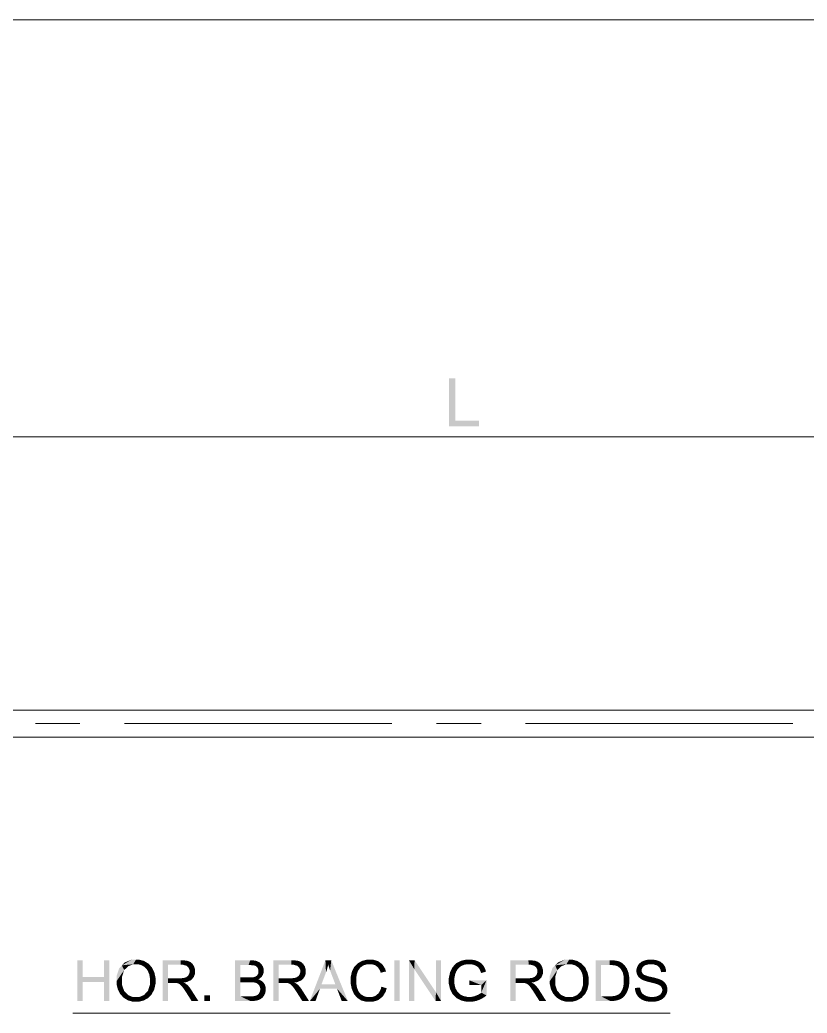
# Model space of a CAD drawing. Header units: millimetres. Extents: x 2 to 579, y 1 to 405.
# Drawn here: x 189.2 to 233.4, y 155.9 to 211.6 of the extents above; entities that cross this region are included whole.
import ezdxf

# ---------------------------------------------------------------- set-up
doc = ezdxf.new("R2010")
doc.units = ezdxf.units.MM
doc.linetypes.add('XKITLINE00', pattern=[0])
doc.layers.add('GraphicObject', color=6, linetype='Continuous', lineweight=0)
doc.layers.add('LinkedObject', color=7, linetype='Continuous', lineweight=0)

# ---------------------------------------------------------------- blocks, each defined once
blk = doc.blocks.new('*A3')
at = {"layer": 'GraphicObject', "color": 3, "linetype": 'XKITLINE00', "lineweight": 0}
blk.add_line((280.965, 211.629), (146.405, 211.629), dxfattribs=at)
blk = doc.blocks.new('*A4')
at = {"layer": 'LinkedObject'}
for points in [[(213.658, 191.525), (213.301, 188.825), (213.301, 191.525)], [(213.658, 189.144), (213.301, 188.825), (213.658, 191.525)], [(213.301, 188.825), (213.658, 189.144), (214.986, 188.825)], [(214.986, 188.825), (213.658, 189.144), (214.986, 189.144)], [(192.748, 157.949), (192.446, 156.602), (192.446, 158.889)], [(192.748, 157.949), (192.446, 158.889), (192.748, 158.889)], [(194.239, 158.889), (193.937, 157.949), (193.937, 158.889)], [(193.937, 157.679), (193.937, 157.949), (194.239, 158.889)], [(193.937, 157.679), (194.239, 158.889), (194.239, 156.602)], [(195.501, 158.928), (194.954, 158.606), (195.107, 158.767)], [(195.743, 158.928), (194.954, 158.606), (195.501, 158.928)], [(195.584, 158.667), (194.954, 158.606), (195.743, 158.928)], [(195.584, 158.667), (195.743, 158.928), (195.745, 158.667)], [(195.743, 158.928), (195.858, 158.667), (195.745, 158.667)], [(196.187, 158.852), (195.743, 158.928), (195.901, 158.928)], [(196.314, 158.777), (195.743, 158.928), (196.187, 158.852)], [(196.062, 158.61), (195.743, 158.928), (196.314, 158.777)], [(195.858, 158.667), (195.743, 158.928), (196.062, 158.61)], [(196.062, 158.61), (196.314, 158.777), (196.153, 158.553)], [(196.314, 158.777), (196.244, 158.495), (196.153, 158.553)], [(196.244, 158.495), (196.314, 158.777), (196.382, 158.334)], [(196.635, 158.49), (196.314, 158.777), (196.441, 158.701)], [(196.701, 158.355), (196.314, 158.777), (196.635, 158.49)], [(196.382, 158.334), (196.314, 158.777), (196.701, 158.355)], [(197.532, 157.881), (197.23, 156.602), (197.23, 158.889)], [(197.23, 158.889), (197.532, 158.637), (197.532, 157.881)], [(198.255, 158.637), (197.23, 158.889), (198.242, 158.889)], [(197.532, 158.637), (197.23, 158.889), (198.255, 158.637)], [(198.242, 158.889), (198.382, 158.637), (198.255, 158.637)], [(198.627, 158.858), (198.242, 158.889), (198.395, 158.889)], [(198.707, 158.827), (198.242, 158.889), (198.627, 158.858)], [(198.568, 158.585), (198.242, 158.889), (198.707, 158.827)], [(198.382, 158.637), (198.242, 158.889), (198.568, 158.585)], [(198.707, 158.827), (198.627, 158.533), (198.568, 158.585)], [(198.786, 158.797), (198.627, 158.533), (198.707, 158.827)], [(198.627, 158.533), (198.786, 158.797), (198.686, 158.481)], [(198.686, 158.481), (198.786, 158.797), (198.96, 158.61)], [(198.96, 158.61), (198.786, 158.797), (198.913, 158.688)], [(201.292, 158.889), (201.594, 157.659), (201.292, 156.602)], [(201.594, 157.929), (201.594, 157.659), (201.292, 158.889)], [(201.292, 158.889), (201.594, 158.619), (201.594, 157.929)], [(202.052, 158.619), (201.292, 158.889), (202.15, 158.889)], [(201.594, 158.619), (201.292, 158.889), (202.052, 158.619)], [(202.052, 158.619), (202.15, 158.889), (202.175, 158.619)], [(202.15, 158.889), (202.35, 158.603), (202.175, 158.619)], [(202.281, 158.889), (202.35, 158.603), (202.15, 158.889)], [(202.492, 158.854), (202.35, 158.603), (202.281, 158.889)], [(202.35, 158.603), (202.492, 158.854), (202.401, 158.587)], [(202.401, 158.587), (202.492, 158.854), (202.451, 158.571)], [(202.451, 158.571), (202.492, 158.854), (202.571, 158.82)], [(202.571, 158.82), (202.53, 158.512), (202.451, 158.571)], [(202.65, 158.785), (202.53, 158.512), (202.571, 158.82)], [(202.774, 158.678), (202.53, 158.512), (202.65, 158.785)], [(203.741, 157.881), (203.439, 156.602), (203.439, 158.889)], [(203.439, 158.889), (203.741, 158.637), (203.741, 157.881)], [(204.464, 158.637), (203.439, 158.889), (204.451, 158.889)], [(203.741, 158.637), (203.439, 158.889), (204.464, 158.637)], [(204.451, 158.889), (204.591, 158.637), (204.464, 158.637)], [(204.836, 158.858), (204.451, 158.889), (204.604, 158.889)], [(204.916, 158.827), (204.451, 158.889), (204.836, 158.858)], [(204.777, 158.585), (204.451, 158.889), (204.916, 158.827)], [(204.591, 158.637), (204.451, 158.889), (204.777, 158.585)], [(204.916, 158.827), (204.836, 158.533), (204.777, 158.585)], [(204.995, 158.797), (204.836, 158.533), (204.916, 158.827)], [(204.836, 158.533), (204.995, 158.797), (204.895, 158.481)], [(204.895, 158.481), (204.995, 158.797), (205.169, 158.61)], [(205.169, 158.61), (204.995, 158.797), (205.122, 158.688)], [(206.367, 158.889), (206.398, 158.211), (205.489, 156.602)], [(206.398, 158.211), (206.367, 158.889), (206.437, 158.32)], [(206.437, 158.32), (206.367, 158.889), (206.498, 158.539)], [(206.498, 158.539), (206.367, 158.889), (206.521, 158.649)], [(206.693, 158.889), (206.521, 158.649), (206.367, 158.889)], [(206.521, 158.649), (206.693, 158.889), (206.548, 158.556)], [(206.548, 158.556), (206.693, 158.889), (206.629, 158.318)], [(206.629, 158.318), (206.693, 158.889), (206.683, 158.173)], [(206.683, 158.173), (206.693, 158.889), (206.923, 157.542)], [(206.923, 157.542), (206.693, 158.889), (207.017, 157.295)], [(207.017, 157.295), (206.693, 158.889), (207.626, 156.602)], [(208.307, 158.79), (208.325, 158.48), (208.181, 158.721)], [(208.433, 158.859), (208.723, 158.67), (208.307, 158.79)], [(208.307, 158.79), (208.723, 158.67), (208.502, 158.606)], [(208.325, 158.48), (208.307, 158.79), (208.414, 158.543)], [(208.414, 158.543), (208.307, 158.79), (208.502, 158.606)], [(208.709, 158.928), (208.723, 158.67), (208.433, 158.859)], [(208.861, 158.928), (208.723, 158.67), (208.709, 158.928)], [(208.723, 158.67), (208.861, 158.928), (208.854, 158.67)], [(208.861, 158.928), (208.969, 158.67), (208.854, 158.67)], [(209.32, 158.841), (208.861, 158.928), (209.032, 158.928)], [(209.437, 158.753), (208.861, 158.928), (209.32, 158.841)], [(209.159, 158.613), (208.861, 158.928), (209.437, 158.753)], [(208.969, 158.67), (208.861, 158.928), (209.159, 158.613)], [(210.527, 158.889), (210.225, 156.602), (210.225, 158.889)], [(210.527, 156.602), (210.225, 156.602), (210.527, 158.889)], [(211.057, 158.889), (211.348, 158.397), (211.057, 156.602)], [(211.348, 158.397), (211.057, 158.889), (211.368, 158.889)], [(211.348, 158.397), (211.368, 158.889), (212.546, 156.602)], [(212.546, 156.602), (211.368, 158.889), (212.567, 157.094)], [(212.857, 158.889), (212.567, 157.094), (212.567, 158.889)], [(212.857, 156.602), (212.567, 157.094), (212.857, 158.889)], [(213.831, 158.788), (213.429, 158.358), (213.7, 158.717)], [(214, 158.575), (213.429, 158.358), (213.831, 158.788)], [(214.264, 158.928), (213.831, 158.788), (213.962, 158.858)], [(214.331, 158.67), (213.831, 158.788), (214.264, 158.928)], [(213.831, 158.788), (214.076, 158.606), (214, 158.575)], [(214.076, 158.606), (213.831, 158.788), (214.152, 158.638)], [(214.152, 158.638), (213.831, 158.788), (214.331, 158.67)], [(214.435, 158.67), (214.264, 158.928), (214.434, 158.928)], [(214.331, 158.67), (214.264, 158.928), (214.435, 158.67)], [(214.434, 158.928), (214.522, 158.67), (214.435, 158.67)], [(214.558, 158.928), (214.522, 158.67), (214.434, 158.928)], [(214.522, 158.67), (214.558, 158.928), (214.679, 158.639)], [(214.883, 158.848), (214.558, 158.928), (214.783, 158.888)], [(214.679, 158.639), (214.558, 158.928), (214.883, 158.848)], [(214.679, 158.639), (214.883, 158.848), (214.75, 158.609)], [(214.883, 158.848), (214.821, 158.579), (214.75, 158.609)], [(214.821, 158.579), (214.883, 158.848), (214.93, 158.499)], [(215.14, 158.696), (214.883, 158.848), (214.983, 158.807)], [(215.197, 158.624), (214.883, 158.848), (215.14, 158.696)], [(214.93, 158.499), (214.883, 158.848), (215.197, 158.624)], [(217.044, 157.881), (216.743, 156.602), (216.743, 158.889)], [(216.743, 158.889), (217.044, 158.637), (217.044, 157.881)], [(217.767, 158.637), (216.743, 158.889), (217.755, 158.889)], [(217.044, 158.637), (216.743, 158.889), (217.767, 158.637)], [(217.755, 158.889), (217.894, 158.637), (217.767, 158.637)], [(218.139, 158.858), (217.755, 158.889), (217.907, 158.889)], [(218.219, 158.827), (217.755, 158.889), (218.139, 158.858)], [(218.08, 158.585), (217.755, 158.889), (218.219, 158.827)], [(217.894, 158.637), (217.755, 158.889), (218.08, 158.585)], [(218.219, 158.827), (218.139, 158.533), (218.08, 158.585)], [(218.298, 158.797), (218.139, 158.533), (218.219, 158.827)], [(218.139, 158.533), (218.298, 158.797), (218.198, 158.481)], [(218.198, 158.481), (218.298, 158.797), (218.473, 158.61)], [(218.473, 158.61), (218.298, 158.797), (218.425, 158.688)], [(219.803, 158.928), (219.255, 158.606), (219.408, 158.767)], [(220.044, 158.928), (219.255, 158.606), (219.803, 158.928)], [(219.885, 158.667), (219.255, 158.606), (220.044, 158.928)], [(219.885, 158.667), (220.044, 158.928), (220.046, 158.667)], [(220.044, 158.928), (220.159, 158.667), (220.046, 158.667)], [(220.488, 158.852), (220.044, 158.928), (220.203, 158.928)], [(220.615, 158.777), (220.044, 158.928), (220.488, 158.852)], [(220.363, 158.61), (220.044, 158.928), (220.615, 158.777)], [(220.159, 158.667), (220.044, 158.928), (220.363, 158.61)], [(220.363, 158.61), (220.615, 158.777), (220.454, 158.553)], [(220.615, 158.777), (220.545, 158.495), (220.454, 158.553)], [(220.545, 158.495), (220.615, 158.777), (220.683, 158.334)], [(220.936, 158.49), (220.615, 158.777), (220.742, 158.701)], [(221.002, 158.355), (220.615, 158.777), (220.936, 158.49)], [(220.683, 158.334), (220.615, 158.777), (221.002, 158.355)], [(221.527, 158.889), (221.829, 158.619), (221.527, 156.602)], [(222.309, 158.619), (221.527, 158.889), (222.314, 158.889)], [(221.829, 158.619), (221.527, 158.889), (222.309, 158.619)], [(222.314, 158.889), (222.444, 158.619), (222.309, 158.619)], [(222.447, 158.889), (222.444, 158.619), (222.314, 158.889)], [(222.447, 158.889), (222.64, 158.596), (222.444, 158.619)], [(222.651, 158.873), (222.64, 158.596), (222.447, 158.889)], [(222.721, 158.856), (222.64, 158.596), (222.651, 158.873)], [(222.721, 158.856), (222.701, 158.572), (222.64, 158.596)], [(222.701, 158.572), (222.721, 158.856), (222.785, 158.54)], [(222.987, 158.752), (222.721, 158.856), (222.819, 158.834)], [(223.056, 158.692), (222.721, 158.856), (222.987, 158.752)], [(222.928, 158.411), (222.721, 158.856), (223.056, 158.692)], [(222.785, 158.54), (222.721, 158.856), (222.928, 158.411)], [(224.107, 158.811), (224.232, 158.56), (223.963, 158.696)], [(224.295, 158.61), (224.107, 158.811), (224.201, 158.85)], [(224.232, 158.56), (224.107, 158.811), (224.295, 158.61)], [(224.295, 158.889), (224.495, 158.66), (224.201, 158.85)], [(224.201, 158.85), (224.495, 158.66), (224.295, 158.61)], [(224.505, 158.928), (224.495, 158.66), (224.295, 158.889)], [(224.62, 158.928), (224.495, 158.66), (224.505, 158.928)], [(224.495, 158.66), (224.62, 158.928), (224.632, 158.66)], [(224.62, 158.928), (224.764, 158.66), (224.632, 158.66)], [(224.971, 158.887), (224.62, 158.928), (224.747, 158.928)], [(225.068, 158.846), (224.62, 158.928), (224.971, 158.887)], [(224.963, 158.605), (224.62, 158.928), (225.068, 158.846)], [(224.764, 158.66), (224.62, 158.928), (224.963, 158.605)], [(225.068, 158.846), (225.03, 158.549), (224.963, 158.605)], [(225.165, 158.805), (225.03, 158.549), (225.068, 158.846)], [(225.03, 158.549), (225.165, 158.805), (225.098, 158.494)], [(225.098, 158.494), (225.165, 158.805), (225.367, 158.605)], [(225.367, 158.605), (225.165, 158.805), (225.314, 158.684)], [(194.954, 158.606), (194.648, 157.715), (194.801, 158.445)], [(195.075, 158.336), (194.648, 157.715), (194.954, 158.606)], [(194.801, 158.445), (194.648, 157.715), (194.648, 158)], [(194.959, 157.968), (194.648, 157.715), (195.075, 158.336)], [(195.307, 158.557), (194.954, 158.606), (195.584, 158.667)], [(194.954, 158.606), (195.307, 158.557), (195.191, 158.447)], [(195.075, 158.336), (194.954, 158.606), (195.191, 158.447)], [(196.382, 158.334), (196.701, 158.355), (196.429, 158.23)], [(196.701, 158.355), (196.477, 158.126), (196.429, 158.23)], [(196.477, 158.126), (196.701, 158.355), (196.524, 157.882)], [(196.524, 157.882), (196.701, 158.355), (196.835, 157.913)], [(196.835, 157.913), (196.701, 158.355), (196.768, 158.22)], [(198.96, 158.61), (198.744, 158.347), (198.686, 158.481)], [(198.714, 158.108), (199.055, 158.265), (198.898, 157.855)], [(198.744, 158.211), (199.055, 158.265), (198.714, 158.108)], [(199.008, 158.532), (198.744, 158.347), (198.96, 158.61)], [(199.055, 158.359), (198.744, 158.347), (199.008, 158.532)], [(199.055, 158.265), (198.744, 158.347), (199.055, 158.359)], [(198.744, 158.347), (199.055, 158.265), (198.744, 158.266)], [(199.055, 158.265), (198.744, 158.211), (198.744, 158.266)], [(198.898, 157.855), (199.055, 158.265), (198.977, 157.938)], [(198.977, 157.938), (199.055, 158.265), (199.055, 158.143)], [(202.819, 158.606), (202.53, 158.512), (202.774, 158.678)], [(202.53, 158.512), (202.819, 158.606), (202.557, 158.469)], [(202.819, 158.606), (202.584, 158.425), (202.557, 158.469)], [(202.582, 158.109), (202.909, 158.304), (202.829, 158.028)], [(202.612, 158.208), (202.909, 158.304), (202.582, 158.109)], [(202.584, 158.425), (202.819, 158.606), (202.612, 158.325)], [(202.612, 158.325), (202.819, 158.606), (202.909, 158.304)], [(202.909, 158.304), (202.612, 158.268), (202.612, 158.325)], [(202.612, 158.268), (202.909, 158.304), (202.612, 158.208)], [(202.909, 158.383), (202.819, 158.606), (202.864, 158.534)], [(202.909, 158.304), (202.819, 158.606), (202.909, 158.383)], [(202.829, 158.028), (202.909, 158.304), (202.869, 158.093)], [(202.869, 158.093), (202.909, 158.304), (202.909, 158.231)], [(205.169, 158.61), (204.953, 158.347), (204.895, 158.481)], [(204.923, 158.108), (205.264, 158.265), (205.107, 157.855)], [(204.953, 158.211), (205.264, 158.265), (204.923, 158.108)], [(205.217, 158.532), (204.953, 158.347), (205.169, 158.61)], [(205.264, 158.359), (204.953, 158.347), (205.217, 158.532)], [(205.264, 158.265), (204.953, 158.347), (205.264, 158.359)], [(204.953, 158.347), (205.264, 158.265), (204.953, 158.266)], [(205.264, 158.265), (204.953, 158.211), (204.953, 158.266)], [(205.107, 157.855), (205.264, 158.265), (205.186, 157.938)], [(205.186, 157.938), (205.264, 158.265), (205.264, 158.143)], [(205.489, 156.602), (206.398, 158.211), (206.146, 157.542)], [(208.129, 158.097), (207.782, 157.941), (207.851, 158.253)], [(208.165, 158.204), (207.851, 158.253), (207.919, 158.386)], [(208.129, 158.097), (207.851, 158.253), (208.165, 158.204)], [(207.987, 158.519), (208.325, 158.48), (207.919, 158.386)], [(207.919, 158.386), (208.325, 158.48), (208.201, 158.31)], [(208.165, 158.204), (207.919, 158.386), (208.201, 158.31)], [(208.181, 158.721), (208.325, 158.48), (207.987, 158.519)], [(209.159, 158.613), (209.437, 158.753), (209.235, 158.556)], [(209.437, 158.753), (209.31, 158.499), (209.235, 158.556)], [(209.31, 158.499), (209.437, 158.753), (209.426, 158.317)], [(209.426, 158.317), (209.437, 158.753), (209.763, 158.262)], [(209.426, 158.317), (209.763, 158.262), (209.466, 158.192)], [(209.717, 158.42), (209.437, 158.753), (209.554, 158.666)], [(209.763, 158.262), (209.437, 158.753), (209.717, 158.42)], [(211.057, 156.602), (211.348, 158.397), (211.348, 156.602)], [(213.429, 158.358), (213.289, 157.902), (213.359, 158.213)], [(213.644, 158.108), (213.289, 157.902), (213.429, 158.358)], [(213.7, 158.717), (213.429, 158.358), (213.499, 158.503)], [(213.878, 158.492), (213.429, 158.358), (214, 158.575)], [(213.832, 158.44), (213.429, 158.358), (213.878, 158.492)], [(213.786, 158.389), (213.429, 158.358), (213.832, 158.44)], [(213.713, 158.275), (213.429, 158.358), (213.786, 158.389)], [(213.429, 158.358), (213.713, 158.275), (213.688, 158.214)], [(213.644, 158.108), (213.429, 158.358), (213.688, 158.214)], [(214.93, 158.499), (215.197, 158.624), (214.969, 158.449)], [(215.197, 158.624), (215.007, 158.399), (214.969, 158.449)], [(215.007, 158.399), (215.197, 158.624), (215.071, 158.262)], [(215.071, 158.262), (215.197, 158.624), (215.341, 158.365)], [(215.071, 158.262), (215.341, 158.365), (215.096, 158.175)], [(215.096, 158.175), (215.341, 158.365), (215.37, 158.249)], [(215.341, 158.365), (215.197, 158.624), (215.254, 158.552)], [(218.473, 158.61), (218.257, 158.347), (218.198, 158.481)], [(218.226, 158.108), (218.568, 158.265), (218.41, 157.855)], [(218.257, 158.211), (218.568, 158.265), (218.226, 158.108)], [(218.52, 158.532), (218.257, 158.347), (218.473, 158.61)], [(218.568, 158.359), (218.257, 158.347), (218.52, 158.532)], [(218.568, 158.265), (218.257, 158.347), (218.568, 158.359)], [(218.257, 158.347), (218.568, 158.265), (218.257, 158.266)], [(218.568, 158.265), (218.257, 158.211), (218.257, 158.266)], [(218.41, 157.855), (218.568, 158.265), (218.489, 157.938)], [(218.489, 157.938), (218.568, 158.265), (218.568, 158.143)], [(219.255, 158.606), (218.949, 157.715), (219.102, 158.445)], [(219.376, 158.336), (218.949, 157.715), (219.255, 158.606)], [(219.102, 158.445), (218.949, 157.715), (218.949, 158)], [(219.261, 157.968), (218.949, 157.715), (219.376, 158.336)], [(219.608, 158.557), (219.255, 158.606), (219.885, 158.667)], [(219.255, 158.606), (219.608, 158.557), (219.492, 158.447)], [(219.376, 158.336), (219.255, 158.606), (219.492, 158.447)], [(220.683, 158.334), (221.002, 158.355), (220.73, 158.23)], [(221.002, 158.355), (220.778, 158.126), (220.73, 158.23)], [(220.778, 158.126), (221.002, 158.355), (220.825, 157.882)], [(220.825, 157.882), (221.002, 158.355), (221.136, 157.913)], [(221.136, 157.913), (221.002, 158.355), (221.069, 158.22)], [(221.527, 156.602), (221.829, 158.619), (221.829, 156.872)], [(223.056, 158.692), (222.987, 158.314), (222.928, 158.411)], [(223.146, 158.616), (222.987, 158.314), (223.056, 158.692)], [(223.281, 158.421), (222.987, 158.314), (223.146, 158.616)], [(222.987, 158.314), (223.281, 158.421), (223.046, 158.218)], [(223.046, 158.218), (223.281, 158.421), (223.326, 158.302)], [(223.326, 158.302), (223.105, 157.942), (223.046, 158.218)], [(223.371, 158.183), (223.105, 157.942), (223.326, 158.302)], [(223.914, 158.621), (223.816, 158.297), (223.865, 158.546)], [(224.169, 158.509), (223.816, 158.297), (223.914, 158.621)], [(223.865, 158.546), (223.816, 158.297), (223.816, 158.384)], [(224.107, 158.388), (223.816, 158.297), (224.169, 158.509)], [(223.816, 158.297), (224.107, 158.388), (224.107, 158.317)], [(224.107, 158.255), (223.816, 158.297), (224.107, 158.317)], [(223.816, 158.297), (224.107, 158.255), (223.816, 158.218)], [(223.816, 158.218), (224.107, 158.255), (223.856, 158.076)], [(223.856, 158.076), (224.107, 158.255), (223.896, 158.012)], [(223.896, 158.012), (224.107, 158.255), (224.151, 158.154)], [(223.963, 158.696), (224.232, 158.56), (223.914, 158.621)], [(223.914, 158.621), (224.232, 158.56), (224.169, 158.509)], [(225.367, 158.605), (225.177, 158.33), (225.098, 158.494)], [(225.419, 158.525), (225.177, 158.33), (225.367, 158.605)], [(225.475, 158.345), (225.177, 158.33), (225.419, 158.525)], [(225.479, 158.244), (225.177, 158.33), (225.475, 158.345)], [(225.177, 158.33), (225.479, 158.244), (225.188, 158.221)], [(192.748, 157.679), (192.446, 156.602), (192.748, 157.949)], [(192.446, 156.602), (192.748, 157.679), (192.748, 156.602)], [(192.748, 157.949), (193.937, 157.679), (192.748, 157.679)], [(193.937, 157.949), (193.937, 157.679), (192.748, 157.949)], [(193.937, 157.679), (194.239, 156.602), (193.937, 156.602)], [(194.648, 157.715), (194.959, 157.968), (194.959, 157.71)], [(194.648, 157.715), (194.959, 157.504), (194.648, 157.565)], [(194.959, 157.504), (194.648, 157.715), (194.959, 157.71)], [(196.413, 157.182), (196.835, 157.742), (196.694, 157.12)], [(196.524, 157.522), (196.835, 157.742), (196.413, 157.182)], [(196.524, 157.743), (196.835, 157.913), (196.835, 157.742)], [(196.524, 157.882), (196.835, 157.913), (196.524, 157.743)], [(196.835, 157.742), (196.524, 157.522), (196.524, 157.743)], [(196.694, 157.12), (196.835, 157.742), (196.765, 157.257)], [(196.765, 157.257), (196.835, 157.742), (196.835, 157.568)], [(197.532, 157.881), (197.532, 157.618), (197.23, 156.602)], [(197.883, 157.618), (197.532, 157.881), (198.182, 157.881)], [(197.532, 157.618), (197.532, 157.881), (197.883, 157.618)], [(197.883, 157.618), (198.182, 157.881), (197.941, 157.618)], [(197.941, 157.618), (198.182, 157.881), (198.025, 157.612)], [(198.025, 157.612), (198.182, 157.881), (198.051, 157.607)], [(198.051, 157.607), (198.182, 157.881), (198.086, 157.598)], [(198.086, 157.598), (198.182, 157.881), (198.155, 157.568)], [(198.155, 157.568), (198.182, 157.881), (198.285, 157.881)], [(198.155, 157.568), (198.285, 157.881), (198.189, 157.546)], [(198.285, 157.881), (198.412, 157.643), (198.189, 157.546)], [(198.189, 157.546), (198.412, 157.643), (198.223, 157.524)], [(198.412, 157.643), (198.299, 157.448), (198.223, 157.524)], [(198.447, 157.902), (198.412, 157.643), (198.285, 157.881)], [(198.472, 157.614), (198.299, 157.448), (198.412, 157.643)], [(198.412, 157.643), (198.447, 157.902), (198.576, 157.665)], [(198.506, 157.923), (198.898, 157.855), (198.447, 157.902)], [(198.819, 157.771), (198.447, 157.902), (198.898, 157.855)], [(198.576, 157.665), (198.447, 157.902), (198.819, 157.771)], [(198.564, 157.945), (198.898, 157.855), (198.506, 157.923)], [(198.898, 157.855), (198.564, 157.945), (198.653, 158.014)], [(198.684, 158.061), (198.898, 157.855), (198.653, 158.014)], [(198.714, 158.108), (198.898, 157.855), (198.684, 158.061)], [(201.292, 156.602), (201.594, 157.659), (201.594, 156.872)], [(202.124, 157.659), (201.594, 157.929), (202.089, 157.929)], [(201.594, 157.659), (201.594, 157.929), (202.124, 157.659)], [(202.233, 157.659), (202.089, 157.929), (202.19, 157.929)], [(202.124, 157.659), (202.089, 157.929), (202.233, 157.659)], [(202.335, 157.942), (202.59, 157.819), (202.19, 157.929)], [(202.19, 157.929), (202.59, 157.819), (202.233, 157.659)], [(202.233, 157.659), (202.59, 157.819), (202.401, 157.64)], [(202.379, 157.955), (202.67, 157.859), (202.335, 157.942)], [(202.59, 157.819), (202.335, 157.942), (202.67, 157.859)], [(202.436, 157.972), (202.67, 157.859), (202.379, 157.955)], [(202.59, 157.819), (202.459, 157.62), (202.401, 157.64)], [(202.524, 158.029), (202.67, 157.859), (202.436, 157.972)], [(202.459, 157.62), (202.59, 157.819), (202.517, 157.601)], [(202.517, 157.601), (202.59, 157.819), (202.609, 157.535)], [(202.829, 158.028), (202.524, 158.029), (202.582, 158.109)], [(202.79, 157.963), (202.524, 158.029), (202.829, 158.028)], [(202.67, 157.859), (202.524, 158.029), (202.79, 157.963)], [(202.852, 157.685), (202.59, 157.819), (202.693, 157.788)], [(202.609, 157.535), (202.59, 157.819), (202.852, 157.685)], [(202.609, 157.535), (202.852, 157.685), (202.642, 157.488)], [(202.642, 157.488), (202.852, 157.685), (202.675, 157.441)], [(202.675, 157.441), (202.852, 157.685), (202.908, 157.611)], [(203.741, 157.881), (203.741, 157.618), (203.439, 156.602)], [(204.092, 157.618), (203.741, 157.881), (204.391, 157.881)], [(203.741, 157.618), (203.741, 157.881), (204.092, 157.618)], [(204.092, 157.618), (204.391, 157.881), (204.15, 157.618)], [(204.15, 157.618), (204.391, 157.881), (204.234, 157.612)], [(204.234, 157.612), (204.391, 157.881), (204.26, 157.607)], [(204.26, 157.607), (204.391, 157.881), (204.295, 157.598)], [(204.295, 157.598), (204.391, 157.881), (204.364, 157.568)], [(204.364, 157.568), (204.391, 157.881), (204.494, 157.881)], [(204.364, 157.568), (204.494, 157.881), (204.398, 157.546)], [(204.494, 157.881), (204.621, 157.643), (204.398, 157.546)], [(204.398, 157.546), (204.621, 157.643), (204.432, 157.524)], [(204.621, 157.643), (204.508, 157.448), (204.432, 157.524)], [(204.656, 157.902), (204.621, 157.643), (204.494, 157.881)], [(204.681, 157.614), (204.508, 157.448), (204.621, 157.643)], [(204.621, 157.643), (204.656, 157.902), (204.786, 157.665)], [(204.715, 157.923), (205.107, 157.855), (204.656, 157.902)], [(205.028, 157.771), (204.656, 157.902), (205.107, 157.855)], [(204.786, 157.665), (204.656, 157.902), (205.028, 157.771)], [(204.773, 157.945), (205.107, 157.855), (204.715, 157.923)], [(205.107, 157.855), (204.773, 157.945), (204.862, 158.014)], [(204.893, 158.061), (205.107, 157.855), (204.862, 158.014)], [(204.923, 158.108), (205.107, 157.855), (204.893, 158.061)], [(208.093, 157.877), (207.782, 157.941), (208.129, 158.097)], [(207.782, 157.941), (208.093, 157.877), (207.782, 157.763)], [(207.782, 157.763), (208.093, 157.877), (208.093, 157.764)], [(208.093, 157.764), (207.782, 157.599), (207.782, 157.763)], [(208.093, 157.618), (207.782, 157.599), (208.093, 157.764)], [(213.6, 157.877), (213.289, 157.902), (213.644, 158.108)], [(213.289, 157.902), (213.6, 157.877), (213.289, 157.735)], [(213.289, 157.735), (213.6, 157.877), (213.6, 157.753)], [(213.6, 157.6), (213.289, 157.735), (213.6, 157.753)], [(213.289, 157.735), (213.43, 157.125), (213.289, 157.566)], [(213.6, 157.6), (213.43, 157.125), (213.289, 157.735)], [(214.435, 157.768), (215.107, 157.499), (214.435, 157.499)], [(215.405, 157.768), (215.107, 157.499), (214.435, 157.768)], [(215.107, 157.073), (215.405, 157.768), (215.405, 156.92)], [(215.107, 157.499), (215.405, 157.768), (215.107, 157.073)], [(217.044, 157.881), (217.044, 157.618), (216.743, 156.602)], [(217.395, 157.618), (217.044, 157.881), (217.694, 157.881)], [(217.044, 157.618), (217.044, 157.881), (217.395, 157.618)], [(217.395, 157.618), (217.694, 157.881), (217.453, 157.618)], [(217.453, 157.618), (217.694, 157.881), (217.537, 157.612)], [(217.537, 157.612), (217.694, 157.881), (217.563, 157.607)], [(217.563, 157.607), (217.694, 157.881), (217.598, 157.598)], [(217.598, 157.598), (217.694, 157.881), (217.667, 157.568)], [(217.667, 157.568), (217.694, 157.881), (217.797, 157.881)], [(217.667, 157.568), (217.797, 157.881), (217.701, 157.546)], [(217.797, 157.881), (217.924, 157.643), (217.701, 157.546)], [(217.701, 157.546), (217.924, 157.643), (217.735, 157.524)], [(217.924, 157.643), (217.811, 157.448), (217.735, 157.524)], [(217.96, 157.902), (217.924, 157.643), (217.797, 157.881)], [(217.984, 157.614), (217.811, 157.448), (217.924, 157.643)], [(217.924, 157.643), (217.96, 157.902), (218.089, 157.665)], [(218.018, 157.923), (218.41, 157.855), (217.96, 157.902)], [(218.332, 157.771), (217.96, 157.902), (218.41, 157.855)], [(218.089, 157.665), (217.96, 157.902), (218.332, 157.771)], [(218.076, 157.945), (218.41, 157.855), (218.018, 157.923)], [(218.41, 157.855), (218.076, 157.945), (218.165, 158.014)], [(218.196, 158.061), (218.41, 157.855), (218.165, 158.014)], [(218.226, 158.108), (218.41, 157.855), (218.196, 158.061)], [(218.949, 157.715), (219.261, 157.968), (219.261, 157.71)], [(218.949, 157.715), (219.261, 157.504), (218.949, 157.565)], [(219.261, 157.504), (218.949, 157.715), (219.261, 157.71)], [(220.714, 157.182), (221.136, 157.742), (220.995, 157.12)], [(220.825, 157.522), (221.136, 157.742), (220.714, 157.182)], [(220.825, 157.743), (221.136, 157.913), (221.136, 157.742)], [(220.825, 157.882), (221.136, 157.913), (220.825, 157.743)], [(221.136, 157.742), (220.825, 157.522), (220.825, 157.743)], [(220.995, 157.12), (221.136, 157.742), (221.066, 157.257)], [(221.066, 157.257), (221.136, 157.742), (221.136, 157.568)], [(223.416, 157.911), (223.105, 157.942), (223.371, 158.183)], [(223.416, 157.758), (223.105, 157.942), (223.416, 157.911)], [(223.105, 157.942), (223.416, 157.758), (223.105, 157.763)], [(223.416, 157.758), (223.105, 157.633), (223.105, 157.763)], [(223.416, 157.628), (223.105, 157.633), (223.416, 157.758)], [(224.151, 158.154), (224.058, 157.842), (223.896, 158.012)], [(223.896, 158.012), (224.058, 157.842), (223.936, 157.949)], [(224.195, 158.114), (224.058, 157.842), (224.151, 158.154)], [(224.058, 157.842), (224.195, 158.114), (224.14, 157.799)], [(224.14, 157.799), (224.195, 158.114), (224.239, 158.074)], [(224.14, 157.799), (224.239, 158.074), (224.203, 157.765)], [(224.203, 157.765), (224.239, 158.074), (224.423, 157.694)], [(224.423, 157.694), (224.239, 158.074), (224.467, 157.993)], [(224.423, 157.694), (224.467, 157.993), (224.58, 157.656)], [(224.58, 157.656), (224.467, 157.993), (224.651, 157.951)], [(224.58, 157.656), (224.651, 157.951), (224.738, 157.618)], [(224.738, 157.618), (224.651, 157.951), (224.836, 157.909)], [(224.738, 157.618), (224.836, 157.909), (224.941, 157.563)], [(224.941, 157.563), (224.836, 157.909), (224.987, 157.545)], [(224.987, 157.545), (224.836, 157.909), (225.059, 157.517)], [(225.089, 157.836), (225.059, 157.517), (224.836, 157.909)], [(225.157, 157.805), (225.059, 157.517), (225.089, 157.836)], [(225.059, 157.517), (225.157, 157.805), (225.162, 157.45)], [(225.162, 157.45), (225.157, 157.805), (225.257, 157.759)], [(225.162, 157.45), (225.257, 157.759), (225.194, 157.41)], [(225.194, 157.41), (225.257, 157.759), (225.225, 157.37)], [(225.257, 157.759), (225.452, 157.572), (225.225, 157.37)], [(225.452, 157.572), (225.257, 157.759), (225.405, 157.643)], [(194.648, 157.565), (194.959, 157.504), (194.714, 157.28)], [(194.714, 157.28), (194.959, 157.504), (194.779, 157.145)], [(194.779, 157.145), (194.959, 157.504), (195.071, 157.178)], [(195.071, 157.178), (195.038, 156.797), (194.779, 157.145)], [(194.779, 157.145), (195.038, 156.797), (194.845, 157.01)], [(195.182, 157.059), (195.038, 156.797), (195.071, 157.178)], [(196.694, 157.12), (196.303, 157.062), (196.413, 157.182)], [(196.624, 156.983), (196.303, 157.062), (196.694, 157.12)], [(197.23, 156.602), (197.532, 157.618), (197.532, 156.602)], [(198.299, 157.448), (198.472, 157.614), (198.342, 157.393)], [(198.342, 157.393), (198.472, 157.614), (198.385, 157.338)], [(198.385, 157.338), (198.472, 157.614), (198.594, 157.529)], [(198.594, 157.529), (198.494, 157.181), (198.385, 157.338)], [(198.594, 157.529), (198.472, 157.614), (198.563, 157.557)], [(198.661, 157.468), (198.494, 157.181), (198.594, 157.529)], [(198.786, 157.316), (198.494, 157.181), (198.661, 157.468)], [(198.494, 157.181), (198.786, 157.316), (198.56, 157.078)], [(198.56, 157.078), (198.786, 157.316), (198.845, 157.225)], [(198.56, 157.078), (198.845, 157.225), (198.862, 156.602)], [(198.862, 156.602), (198.845, 157.225), (199.24, 156.602)], [(202.951, 156.966), (202.662, 157.073), (202.685, 157.114)], [(202.908, 157.611), (202.708, 157.329), (202.675, 157.441)], [(202.685, 157.114), (203.019, 157.265), (202.951, 156.966)], [(202.708, 157.211), (203.019, 157.265), (202.685, 157.114)], [(202.963, 157.538), (202.708, 157.329), (202.908, 157.611)], [(203.019, 157.365), (202.708, 157.329), (202.963, 157.538)], [(203.019, 157.265), (202.708, 157.329), (203.019, 157.365)], [(202.708, 157.329), (203.019, 157.265), (202.708, 157.265)], [(203.019, 157.265), (202.708, 157.211), (202.708, 157.265)], [(202.951, 156.966), (203.019, 157.265), (202.985, 157.035)], [(202.985, 157.035), (203.019, 157.265), (203.019, 157.185)], [(203.439, 156.602), (203.741, 157.618), (203.741, 156.602)], [(204.508, 157.448), (204.681, 157.614), (204.551, 157.393)], [(204.551, 157.393), (204.681, 157.614), (204.594, 157.338)], [(204.594, 157.338), (204.681, 157.614), (204.804, 157.529)], [(204.804, 157.529), (204.703, 157.181), (204.594, 157.338)], [(204.804, 157.529), (204.681, 157.614), (204.772, 157.557)], [(204.87, 157.468), (204.703, 157.181), (204.804, 157.529)], [(204.995, 157.316), (204.703, 157.181), (204.87, 157.468)], [(204.703, 157.181), (204.995, 157.316), (204.769, 157.078)], [(204.769, 157.078), (204.995, 157.316), (205.054, 157.225)], [(204.769, 157.078), (205.054, 157.225), (205.071, 156.602)], [(205.071, 156.602), (205.054, 157.225), (205.449, 156.602)], [(206.06, 157.295), (205.489, 156.602), (206.146, 157.542)], [(205.489, 156.602), (206.06, 157.295), (205.809, 156.602)], [(206.146, 157.542), (207.017, 157.295), (206.06, 157.295)], [(206.923, 157.542), (207.017, 157.295), (206.146, 157.542)], [(207.017, 157.295), (207.626, 156.602), (207.282, 156.602)], [(208.093, 157.618), (207.903, 157.15), (207.782, 157.599)], [(207.782, 157.599), (207.903, 157.15), (207.843, 157.292)], [(208.136, 157.364), (207.903, 157.15), (208.093, 157.618)], [(207.903, 157.15), (208.136, 157.364), (208.178, 157.255)], [(208.221, 157.146), (207.903, 157.15), (208.178, 157.255)], [(207.903, 157.15), (208.255, 156.714), (207.963, 157.007)], [(208.221, 157.146), (208.255, 156.714), (207.903, 157.15)], [(208.353, 156.983), (208.255, 156.714), (208.221, 157.146)], [(209.349, 157.042), (209.802, 157.327), (209.46, 156.759)], [(209.469, 157.259), (209.802, 157.327), (209.349, 157.042)], [(209.46, 156.759), (209.802, 157.327), (209.583, 156.857)], [(209.802, 157.327), (209.469, 157.259), (209.5, 157.404)], [(209.583, 156.857), (209.802, 157.327), (209.754, 157.141)], [(212.567, 157.094), (212.857, 156.602), (212.546, 156.602)], [(213.289, 157.566), (213.43, 157.125), (213.36, 157.261)], [(213.653, 157.344), (213.43, 157.125), (213.6, 157.6)], [(213.43, 157.125), (213.653, 157.344), (213.706, 157.241)], [(213.758, 157.138), (213.43, 157.125), (213.706, 157.241)], [(213.758, 157.138), (213.845, 156.708), (213.43, 157.125)], [(213.43, 157.125), (213.845, 156.708), (213.5, 156.988)], [(213.912, 156.985), (213.845, 156.708), (213.758, 157.138)], [(216.743, 156.602), (217.044, 157.618), (217.044, 156.602)], [(217.811, 157.448), (217.984, 157.614), (217.854, 157.393)], [(217.854, 157.393), (217.984, 157.614), (217.897, 157.338)], [(217.897, 157.338), (217.984, 157.614), (218.107, 157.529)], [(218.107, 157.529), (218.006, 157.181), (217.897, 157.338)], [(218.107, 157.529), (217.984, 157.614), (218.076, 157.557)], [(218.173, 157.468), (218.006, 157.181), (218.107, 157.529)], [(218.298, 157.316), (218.006, 157.181), (218.173, 157.468)], [(218.006, 157.181), (218.298, 157.316), (218.072, 157.078)], [(218.072, 157.078), (218.298, 157.316), (218.357, 157.225)], [(218.072, 157.078), (218.357, 157.225), (218.374, 156.602)], [(218.374, 156.602), (218.357, 157.225), (218.752, 156.602)], [(218.949, 157.565), (219.261, 157.504), (219.015, 157.28)], [(219.015, 157.28), (219.261, 157.504), (219.08, 157.145)], [(219.08, 157.145), (219.261, 157.504), (219.372, 157.178)], [(219.372, 157.178), (219.339, 156.797), (219.08, 157.145)], [(219.08, 157.145), (219.339, 156.797), (219.146, 157.01)], [(219.483, 157.059), (219.339, 156.797), (219.372, 157.178)], [(220.995, 157.12), (220.604, 157.062), (220.714, 157.182)], [(220.925, 156.983), (220.604, 157.062), (220.995, 157.12)], [(223.199, 156.963), (222.877, 157.033), (222.931, 157.086)], [(223.015, 157.231), (223.199, 156.963), (222.931, 157.086)], [(223.355, 157.296), (223.015, 157.231), (223.075, 157.413)], [(223.325, 157.196), (223.015, 157.231), (223.355, 157.296)], [(223.247, 157.029), (223.015, 157.231), (223.325, 157.196)], [(223.199, 156.963), (223.015, 157.231), (223.247, 157.029)], [(223.105, 157.633), (223.416, 157.628), (223.075, 157.413)], [(223.075, 157.413), (223.416, 157.628), (223.355, 157.296)], [(223.355, 157.296), (223.416, 157.628), (223.386, 157.397)], [(224.027, 157.275), (223.731, 157.336), (224.017, 157.361)], [(223.731, 157.336), (223.857, 156.926), (223.735, 157.222)], [(224.027, 157.275), (223.857, 156.926), (223.731, 157.336)], [(223.735, 157.222), (223.857, 156.926), (223.797, 157.016)], [(224.075, 157.134), (223.857, 156.926), (224.027, 157.275)], [(223.857, 156.926), (224.075, 157.134), (223.916, 156.835)], [(223.916, 156.835), (224.075, 157.134), (224.08, 156.699)], [(224.111, 157.079), (224.08, 156.699), (224.075, 157.134)], [(225.225, 157.37), (225.452, 157.572), (225.257, 157.276)], [(225.225, 157.071), (225.547, 157.247), (225.495, 156.984)], [(225.257, 157.169), (225.547, 157.247), (225.225, 157.071)], [(225.257, 157.276), (225.452, 157.572), (225.5, 157.502)], [(225.257, 157.276), (225.5, 157.502), (225.257, 157.222)], [(225.257, 157.222), (225.5, 157.502), (225.257, 157.169)], [(225.5, 157.502), (225.547, 157.247), (225.257, 157.169)], [(225.495, 156.984), (225.547, 157.247), (225.547, 157.156)], [(225.547, 157.247), (225.5, 157.502), (225.547, 157.339)], [(195.038, 156.797), (195.182, 157.059), (195.165, 156.719)], [(195.165, 156.719), (195.182, 157.059), (195.293, 156.941)], [(195.293, 156.941), (195.742, 156.563), (195.165, 156.719)], [(195.165, 156.719), (195.742, 156.563), (195.292, 156.641)], [(195.292, 156.641), (195.742, 156.563), (195.58, 156.563)], [(195.572, 156.822), (195.742, 156.563), (195.293, 156.941)], [(195.742, 156.563), (195.572, 156.822), (195.74, 156.822)], [(195.911, 156.822), (195.742, 156.563), (195.74, 156.822)], [(195.742, 156.563), (195.911, 156.822), (195.891, 156.563)], [(195.891, 156.563), (195.911, 156.822), (196.168, 156.634)], [(196.297, 156.704), (195.911, 156.822), (196.192, 156.942)], [(196.168, 156.634), (195.911, 156.822), (196.297, 156.704)], [(196.303, 157.062), (196.425, 156.775), (196.192, 156.942)], [(196.192, 156.942), (196.425, 156.775), (196.297, 156.704)], [(196.425, 156.775), (196.303, 157.062), (196.624, 156.983)], [(199.895, 156.922), (199.575, 156.602), (199.575, 156.922)], [(199.895, 156.602), (199.575, 156.602), (199.895, 156.922)], [(201.594, 156.872), (202.164, 156.602), (201.292, 156.602)], [(202.165, 156.872), (202.164, 156.602), (201.594, 156.872)], [(202.165, 156.872), (202.273, 156.602), (202.164, 156.602)], [(202.238, 156.872), (202.273, 156.602), (202.165, 156.872)], [(202.342, 156.877), (202.458, 156.621), (202.238, 156.872)], [(202.238, 156.872), (202.458, 156.621), (202.273, 156.602)], [(202.371, 156.883), (202.458, 156.621), (202.342, 156.877)], [(202.533, 156.64), (202.371, 156.883), (202.424, 156.892)], [(202.458, 156.621), (202.371, 156.883), (202.533, 156.64)], [(202.511, 156.923), (202.783, 156.753), (202.424, 156.892)], [(202.424, 156.892), (202.783, 156.753), (202.533, 156.64)], [(202.546, 156.945), (202.783, 156.753), (202.511, 156.923)], [(202.533, 156.64), (202.783, 156.753), (202.608, 156.659)], [(202.783, 156.753), (202.546, 156.945), (202.582, 156.967)], [(202.64, 157.031), (202.951, 156.966), (202.582, 156.967)], [(202.582, 156.967), (202.951, 156.966), (202.783, 156.753)], [(202.608, 156.659), (202.783, 156.753), (202.733, 156.716)], [(202.662, 157.073), (202.951, 156.966), (202.64, 157.031)], [(202.783, 156.753), (202.951, 156.966), (202.833, 156.791)], [(202.833, 156.791), (202.951, 156.966), (202.917, 156.897)], [(207.963, 157.007), (208.255, 156.714), (208.14, 156.789)], [(208.255, 156.714), (208.353, 156.983), (208.443, 156.929)], [(208.532, 156.876), (208.255, 156.714), (208.443, 156.929)], [(208.532, 156.876), (208.856, 156.563), (208.255, 156.714)], [(208.255, 156.714), (208.856, 156.563), (208.371, 156.638)], [(208.371, 156.638), (208.856, 156.563), (208.671, 156.563)], [(208.726, 156.822), (208.856, 156.563), (208.532, 156.876)], [(208.856, 156.563), (208.726, 156.822), (208.831, 156.822)], [(208.958, 156.822), (208.856, 156.563), (208.831, 156.822)], [(208.958, 156.822), (209.46, 156.759), (208.856, 156.563)], [(208.856, 156.563), (209.46, 156.759), (209.034, 156.563)], [(209.173, 156.895), (209.46, 156.759), (208.958, 156.822)], [(209.034, 156.563), (209.46, 156.759), (209.336, 156.661)], [(209.46, 156.759), (209.173, 156.895), (209.261, 156.968)], [(209.349, 157.042), (209.46, 156.759), (209.261, 156.968)], [(213.5, 156.988), (213.845, 156.708), (213.708, 156.78)], [(213.845, 156.708), (213.912, 156.985), (214.012, 156.935)], [(214.113, 156.885), (213.845, 156.708), (214.012, 156.935)], [(214.113, 156.885), (214.458, 156.563), (213.845, 156.708)], [(213.845, 156.708), (214.458, 156.563), (213.983, 156.635)], [(213.983, 156.635), (214.458, 156.563), (214.289, 156.563)], [(214.327, 156.835), (214.458, 156.563), (214.113, 156.885)], [(214.458, 156.563), (214.327, 156.835), (214.44, 156.835)], [(214.44, 156.835), (214.583, 156.563), (214.458, 156.563)], [(214.538, 156.835), (214.583, 156.563), (214.44, 156.835)], [(214.73, 156.873), (214.826, 156.608), (214.538, 156.835)], [(214.538, 156.835), (214.826, 156.608), (214.583, 156.563)], [(214.945, 156.653), (214.73, 156.873), (214.823, 156.911)], [(214.826, 156.608), (214.73, 156.873), (214.945, 156.653)], [(214.917, 156.949), (215.063, 156.698), (214.823, 156.911)], [(214.823, 156.911), (215.063, 156.698), (214.945, 156.653)], [(215.059, 157.03), (215.405, 156.92), (214.917, 156.949)], [(214.917, 156.949), (215.405, 156.92), (215.063, 156.698)], [(215.107, 157.073), (215.405, 156.92), (215.059, 157.03)], [(215.063, 156.698), (215.405, 156.92), (215.293, 156.831)], [(219.339, 156.797), (219.483, 157.059), (219.466, 156.719)], [(219.466, 156.719), (219.483, 157.059), (219.594, 156.941)], [(219.594, 156.941), (220.043, 156.563), (219.466, 156.719)], [(219.466, 156.719), (220.043, 156.563), (219.593, 156.641)], [(219.593, 156.641), (220.043, 156.563), (219.881, 156.563)], [(219.873, 156.822), (220.043, 156.563), (219.594, 156.941)], [(220.043, 156.563), (219.873, 156.822), (220.041, 156.822)], [(220.212, 156.822), (220.043, 156.563), (220.041, 156.822)], [(220.043, 156.563), (220.212, 156.822), (220.192, 156.563)], [(220.192, 156.563), (220.212, 156.822), (220.469, 156.634)], [(220.598, 156.704), (220.212, 156.822), (220.493, 156.942)], [(220.469, 156.634), (220.212, 156.822), (220.598, 156.704)], [(220.604, 157.062), (220.726, 156.775), (220.493, 156.942)], [(220.493, 156.942), (220.726, 156.775), (220.598, 156.704)], [(220.726, 156.775), (220.604, 157.062), (220.925, 156.983)], [(221.829, 156.872), (222.351, 156.602), (221.527, 156.602)], [(222.317, 156.872), (222.351, 156.602), (221.829, 156.872)], [(222.317, 156.872), (222.455, 156.602), (222.351, 156.602)], [(222.43, 156.872), (222.455, 156.602), (222.317, 156.872)], [(222.718, 156.641), (222.43, 156.872), (222.608, 156.893)], [(222.639, 156.622), (222.43, 156.872), (222.718, 156.641)], [(222.455, 156.602), (222.43, 156.872), (222.639, 156.622)], [(222.672, 156.914), (222.718, 156.641), (222.608, 156.893)], [(222.736, 156.935), (222.718, 156.641), (222.672, 156.914)], [(222.718, 156.641), (222.736, 156.935), (222.798, 156.661)], [(222.991, 156.756), (222.736, 156.935), (222.839, 156.994)], [(222.935, 156.718), (222.736, 156.935), (222.991, 156.756)], [(222.798, 156.661), (222.736, 156.935), (222.935, 156.718)], [(222.877, 157.033), (223.048, 156.794), (222.839, 156.994)], [(222.839, 156.994), (223.048, 156.794), (222.991, 156.756)], [(223.152, 156.897), (222.877, 157.033), (223.199, 156.963)], [(223.048, 156.794), (222.877, 157.033), (223.152, 156.897)], [(224.148, 157.024), (224.08, 156.699), (224.111, 157.079)], [(224.148, 157.024), (224.185, 156.654), (224.08, 156.699)], [(224.263, 156.935), (224.185, 156.654), (224.148, 157.024)], [(224.185, 156.654), (224.263, 156.935), (224.29, 156.608)], [(224.341, 156.901), (224.29, 156.608), (224.263, 156.935)], [(224.419, 156.867), (224.29, 156.608), (224.341, 156.901)], [(224.419, 156.867), (224.549, 156.563), (224.29, 156.608)], [(224.594, 156.833), (224.549, 156.563), (224.419, 156.867)], [(224.594, 156.833), (224.704, 156.563), (224.549, 156.563)], [(224.691, 156.833), (224.704, 156.563), (224.594, 156.833)], [(224.691, 156.833), (224.826, 156.563), (224.704, 156.563)], [(224.777, 156.833), (224.826, 156.563), (224.691, 156.833)], [(224.93, 156.859), (225.144, 156.653), (224.777, 156.833)], [(224.777, 156.833), (225.144, 156.653), (224.826, 156.563)], [(224.826, 156.563), (225.144, 156.653), (225.046, 156.608)], [(224.996, 156.885), (225.391, 156.823), (224.93, 156.859)], [(225.241, 156.698), (224.93, 156.859), (225.391, 156.823)], [(225.144, 156.653), (224.93, 156.859), (225.241, 156.698)], [(225.062, 156.91), (225.391, 156.823), (224.996, 156.885)], [(225.16, 156.981), (225.443, 156.904), (225.062, 156.91)], [(225.062, 156.91), (225.443, 156.904), (225.391, 156.823)], [(225.192, 157.026), (225.495, 156.984), (225.16, 156.981)], [(225.443, 156.904), (225.16, 156.981), (225.495, 156.984)], [(225.225, 157.071), (225.495, 156.984), (225.192, 157.026)]]:
    blk.add_hatch(color=7, dxfattribs=at).paths.add_polyline_path(points, flags=17)
at = {"layer": 'LinkedObject', "color": 1, "linetype": 'XKITLINE00', "lineweight": 0}
blk.add_line((275.381, 188.24), (152.906, 188.24), dxfattribs=at)
at = {"layer": 'LinkedObject', "color": 7, "linetype": 'XKITLINE00', "lineweight": 0}
for p, q in [((170.186, 172.923), (258.101, 172.923)), ((258.101, 171.409), (169.106, 171.409)), ((192.19, 155.925), (194.495, 155.925)), ((194.495, 155.925), (196.979, 155.925)), ((196.979, 155.925), (199.284, 155.925)), ((199.284, 155.925), (200.171, 155.925)), ((200.171, 155.925), (201.059, 155.925)), ((201.059, 155.925), (203.188, 155.925)), ((203.188, 155.925), (205.493, 155.925)), ((205.493, 155.925), (207.622, 155.925)), ((207.622, 155.925), (209.928, 155.925)), ((209.928, 155.925), (210.815, 155.925)), ((210.815, 155.925), (213.12, 155.925)), ((213.12, 155.925), (215.604, 155.925)), ((215.604, 155.925), (216.491, 155.925)), ((216.491, 155.925), (218.796, 155.925)), ((218.796, 155.925), (221.28, 155.925)), ((221.28, 155.925), (223.585, 155.925)), ((223.585, 155.925), (225.714, 155.925))]:
    blk.add_line(p, q, dxfattribs=at)
at = {"layer": 'LinkedObject', "color": 6, "linetype": 'XKITLINE00', "lineweight": 0}
for p, q in [((190.095, 172.166), (192.595, 172.166)), ((195.095, 172.166), (210.095, 172.166)), ((212.595, 172.166), (215.095, 172.166)), ((217.595, 172.166), (232.595, 172.166))]:
    blk.add_line(p, q, dxfattribs=at)

msp = doc.modelspace()

# ---------------------------------------------------------------- block references
at = {"lineweight": 0}
for name in ['*A3', '*A4']:
    msp.add_blockref(name, (0, 0), dxfattribs=at)

doc.saveas('drawing.dxf')
